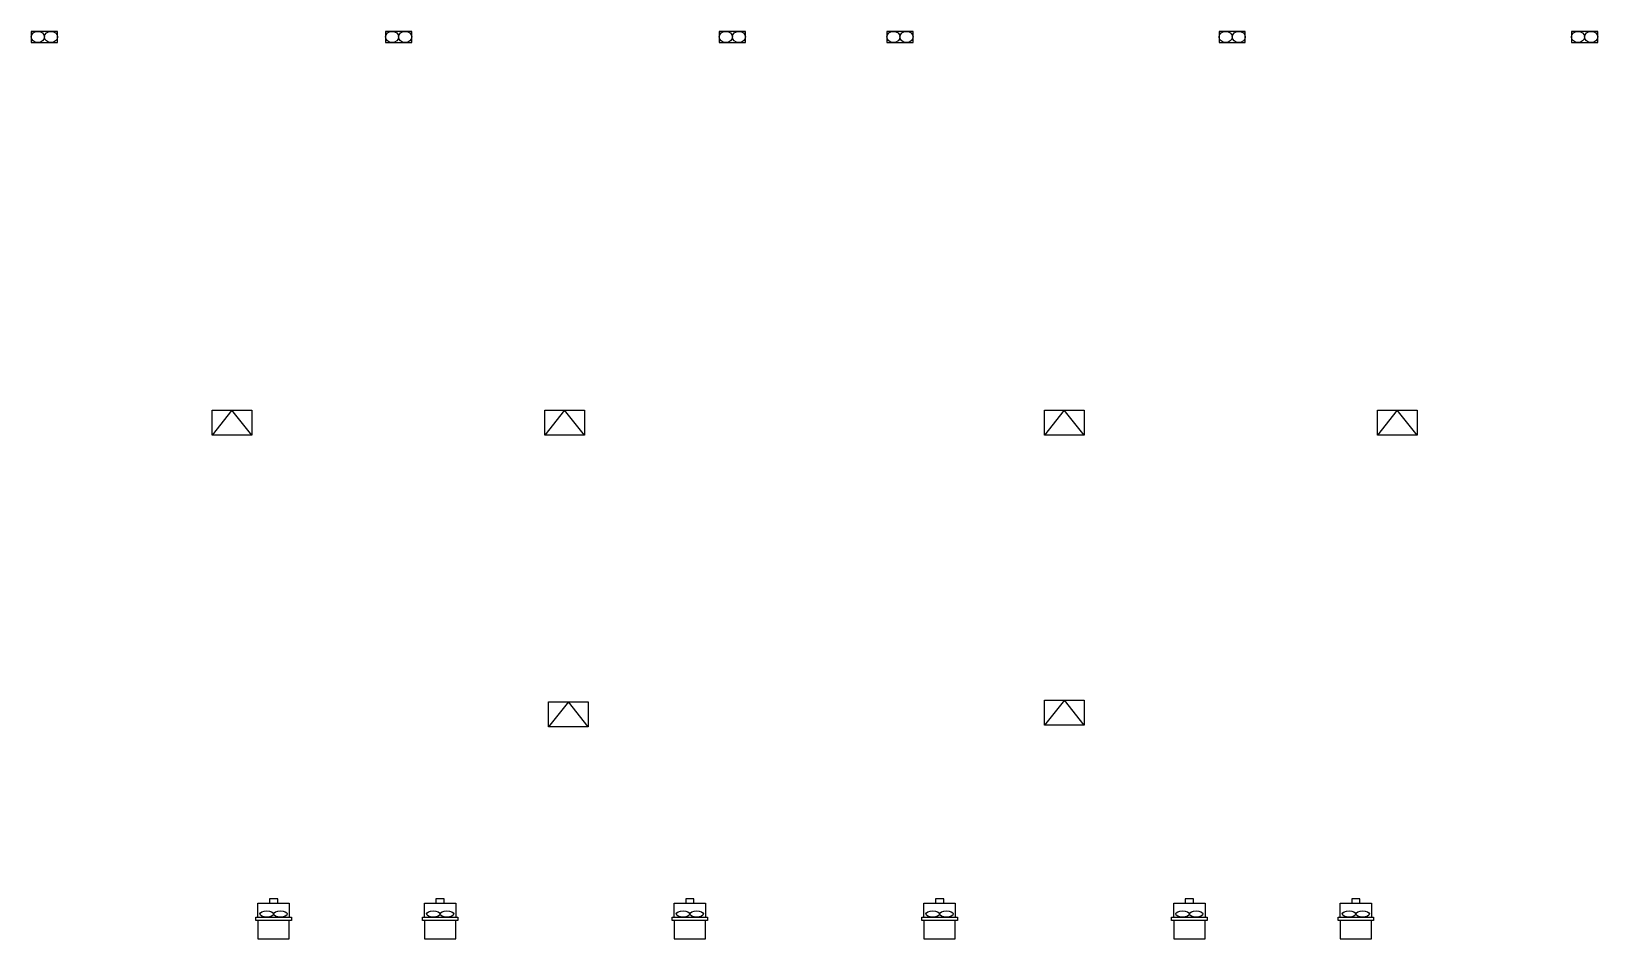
# Model space of a CAD drawing. Header units: inches. Extents: x 12948 to 107023, y -1992 to 52500.
import ezdxf

# ---------------------------------------------------------------- set-up
doc = ezdxf.new("R2010")
doc.units = ezdxf.units.IN
doc.header["$MEASUREMENT"] = 0
for name, color, linetype in [('Ventelation_equipment_2', 2, 'Continuous'), ('Ventelation_equipment_3', 2, 'Continuous'), ('Ventilation_equipments', 8, 'Continuous')]:
    doc.layers.add(name, color=color, linetype=linetype)

# ---------------------------------------------------------------- blocks, each defined once
blk = doc.blocks.new('air supply units')
at = {"layer": 'Ventelation_equipment_2'}
for points in [[(0, 205), (0, 1047), (1884, 1047), (1884, 205)], [(0, 0), (0, -1088), (1884, -1088), (1884, 0)]]:
    blk.add_lwpolyline(points, dxfattribs=at)
for points in [[(694, 1047), (1190, 1047), (1190, 1302), (694, 1302)], [(-123, 205), (2007, 205), (2007, 0), (-123, 0)]]:
    blk.add_lwpolyline(points, close=True, dxfattribs=at)
for centre, major_axis in [((532, 397), (-409, 0)), ((1351, 397), (409, 0))]:
    blk.add_ellipse(centre, major_axis=major_axis, ratio=0.45663, dxfattribs=at)
blk = doc.blocks.new('AC indoor units')
at = {"layer": 'Ventilation_equipments'}
blk.add_lwpolyline([(0, 0), (-2378, 0), (-2378, 1508), (0, 1508), (0, 0), (-1189, 1508), (-2378, 0)], dxfattribs=at)
blk = doc.blocks.new('AIR EXHAUST UNIT')
at = {"layer": 'Ventelation_equipment_3', "linetype": 'Continuous'}
blk.add_lwpolyline([(-1575, -337.5), (0, -337.5), (0, 337.5), (-1575, 337.5)], close=True, dxfattribs=at)
for centre, major_axis in [((-1181.25, 0), (-393.75, 0)), ((-393.75, 0), (393.75, 0))]:
    blk.add_ellipse(centre, major_axis=major_axis, ratio=0.85714286, dxfattribs=at)

msp = doc.modelspace()

# ---------------------------------------------------------------- linework, layer by layer
at = {"layer": 'Ventelation_equipment_2'}
for p, q in [((28442, -905), (26558, -905)), ((83442, -905), (81558, -905)), ((93442, -905), (91558, -905))]:
    msp.add_line(p, q, dxfattribs=at)

# ---------------------------------------------------------------- block references
for p in [(26558, -905), (36558, -905), (51558, -905), (66558, -905), (81558, -905), (91558, -905)]:
    msp.add_blockref('air supply units', p, dxfattribs=at)
at = {"layer": 'Ventelation_equipment_3'}
for p in [(14523, 52162), (35796, 52162), (55840, 52162), (65904, 52162), (85860, 52162), (107023, 52162)]:
    msp.add_blockref('AIR EXHAUST UNIT', p, dxfattribs=at)
at = {"layer": 'Ventilation_equipments'}
for p in [(26189, 28242), (46168, 28242), (76175, 28242), (96172, 28242), (46395, 10726), (76182, 10831)]:
    msp.add_blockref('AC indoor units', p, dxfattribs=at)

doc.saveas('drawing.dxf')
